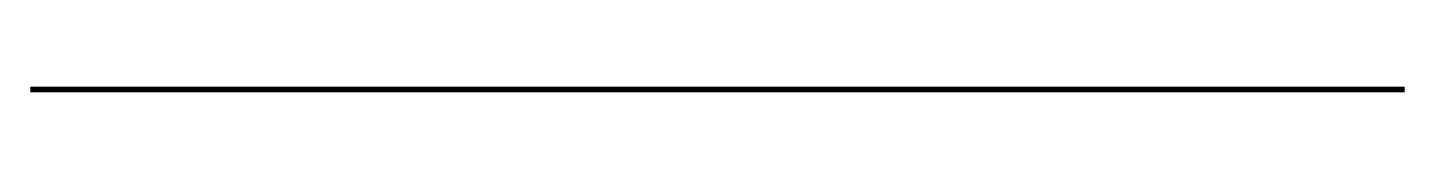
# Paper-space layout 'LEGAL-IMPERIAL' of a CAD drawing. Header units: inches. Extents: x 0 to 19.8, y 0 to 8.5.
# Drawn here: x 18.353 to 19.791, y 4.246 to 4.252 of the extents above; entities that cross this region are included whole.
import ezdxf

# ---------------------------------------------------------------- set-up
doc = ezdxf.new("R2010")
doc.units = ezdxf.units.IN
doc.header["$LTSCALE"] = 25
doc.header["$MEASUREMENT"] = 0
doc.layers.add('CARTOUCHE', color=7, linetype='Continuous')

psp = doc.layouts.new('LEGAL-IMPERIAL')

# ---------------------------------------------------------------- linework, layer by layer
at = {"layer": 'CARTOUCHE', "const_width": 0.005639852372395924}
psp.add_lwpolyline([(18.35627579784457, 4.249303898081157), (19.78818611132945, 4.249303898081157)], dxfattribs=at)

doc.saveas('drawing.dxf')
